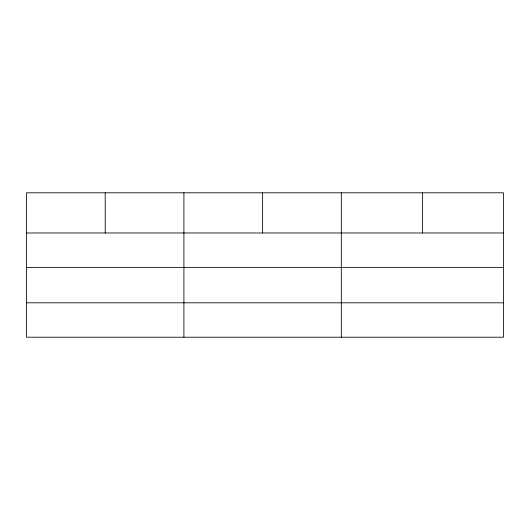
<?xml version="1.0" encoding="UTF-8"?>
<svg xmlns="http://www.w3.org/2000/svg" width="530" height="530" viewBox="0 0 530 530"><rect width="100%" height="100%" fill="white"/><g stroke="black" fill="none" stroke-linecap="round" stroke-linejoin="round"><path stroke-width="0.79" d="M503.5 267.378L503.5 192.794L26.5 192.794L26.5 337.206L503.5 337.206L503.5 267.378L26.5 267.378M26.5 232.981L503.5 232.981M26.5 302.809L503.5 302.809M422.41 192.794L422.41 232.981M341.32 192.794L341.32 337.206M262.615 192.794L262.615 232.981M183.91 192.794L183.91 337.206M105.205 192.794L105.205 232.981"/></g></svg>
